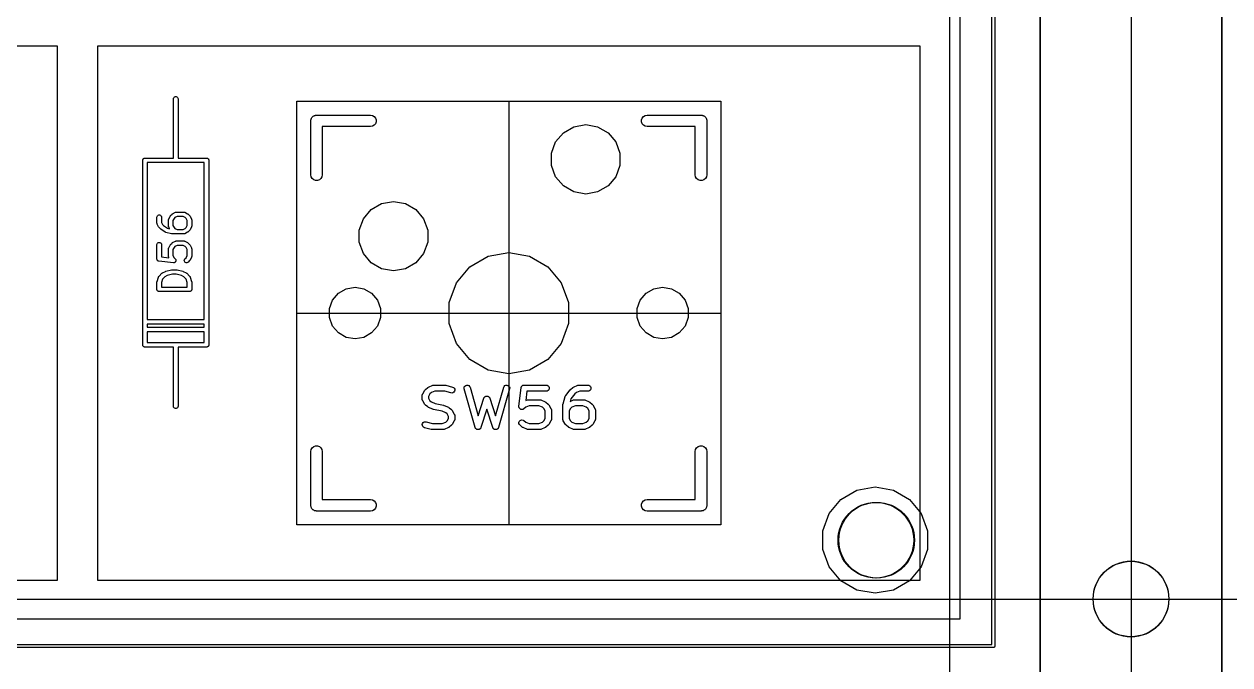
# Model space of a CAD drawing. Header units: millimetres. Extents: x 30 to 728, y -111 to 447.
# Drawn here: x 171.6 to 211.42, y 80.46 to 101.63 of the extents above; entities that cross this region are included whole.
import ezdxf

# ---------------------------------------------------------------- set-up
doc = ezdxf.new("R2010")
doc.units = ezdxf.units.MM
for name, color, linetype in [('BLACK', 7, 'Continuous'), ('プレート', 6, 'Continuous'), ('上壁', 4, 'Continuous'), ('下壁1', 150, 'Continuous'), ('下壁2', 2, 'Continuous'), ('化粧板', 1, 'Continuous'), ('参照PCB', 7, 'Continuous'), ('参照キーキャップ', 7, 'Continuous'), ('寸法', 21, 'Continuous'), ('裏面', 3, 'Continuous')]:
    doc.layers.add(name, color=color, linetype=linetype)
doc.layers.add('補助線', color=4, linetype='Continuous', transparency=0.8)

# ---------------------------------------------------------------- blocks, each defined once
blk = doc.blocks.new('hhskb-F.SilkS')
at = {"layer": 'BLACK'}
for p, q in [((142.925, -128.92), (142.93, -128.894)), ((142.925, -130.19), (142.925, -128.92)), ((142.93, -128.894), (142.943, -128.872)), ((142.943, -128.872), (142.963, -128.855)), ((142.963, -128.855), (142.987, -128.846)), ((142.987, -128.846), (143.013, -128.846)), ((143.013, -128.846), (143.037, -128.855)), ((143.037, -128.855), (143.057, -128.872)), ((143.057, -128.872), (143.07, -128.894)), ((143.07, -128.894), (143.075, -128.92)), ((143.075, -128.92), (143.075, -130.19)), ((147.459, -129.65), (147.462, -129.634)), ((147.459, -131.428), (147.459, -129.65)), ((147.462, -129.617), (147.468, -129.601)), ((147.462, -129.634), (147.462, -129.617)), ((147.468, -129.601), (147.471, -129.585)), ((147.471, -129.585), (147.479, -129.57)), ((147.479, -129.57), (147.485, -129.555)), ((147.485, -129.555), (147.496, -129.542)), ((147.496, -129.542), (147.504, -129.528)), ((147.504, -129.528), (147.517, -129.517)), ((147.517, -129.517), (147.528, -129.504)), ((147.528, -129.504), (147.542, -129.496)), ((147.542, -129.496), (147.555, -129.485)), ((147.555, -129.485), (147.57, -129.479)), ((147.57, -129.479), (147.585, -129.471)), ((147.585, -129.471), (147.601, -129.468)), ((147.601, -129.468), (147.617, -129.462)), ((147.617, -129.462), (147.634, -129.462)), ((147.634, -129.462), (147.65, -129.459)), ((147.65, -129.459), (149.428, -129.459)), ((149.428, -129.459), (149.493, -129.471)), ((149.493, -129.829), (149.428, -129.84)), ((149.493, -129.471), (149.55, -129.504)), ((149.55, -129.796), (149.493, -129.829)), ((149.55, -129.504), (149.593, -129.555)), ((149.593, -129.745), (149.55, -129.796)), ((149.593, -129.555), (149.616, -129.617)), ((149.616, -129.683), (149.593, -129.745)), ((149.616, -129.617), (149.616, -129.683)), ((156.148, -129.842), (156.54, -129.773)), ((156.54, -129.773), (156.932, -129.842)), ((158.384, -129.617), (158.407, -129.555)), ((158.384, -129.683), (158.384, -129.617)), ((158.407, -129.745), (158.384, -129.683)), ((158.407, -129.555), (158.45, -129.504)), ((158.45, -129.796), (158.407, -129.745)), ((158.45, -129.504), (158.507, -129.471)), ((158.507, -129.829), (158.45, -129.796)), ((158.507, -129.471), (158.572, -129.459)), ((158.572, -129.84), (158.507, -129.829)), ((158.572, -129.459), (160.35, -129.459)), ((160.35, -129.459), (160.366, -129.462)), ((160.366, -129.462), (160.383, -129.462)), ((160.383, -129.462), (160.399, -129.468)), ((160.399, -129.468), (160.415, -129.471)), ((160.415, -129.471), (160.43, -129.479)), ((160.43, -129.479), (160.445, -129.485)), ((160.445, -129.485), (160.458, -129.496)), ((160.458, -129.496), (160.472, -129.504)), ((160.472, -129.504), (160.483, -129.517)), ((160.483, -129.517), (160.496, -129.528)), ((160.496, -129.528), (160.504, -129.542)), ((160.504, -129.542), (160.515, -129.555)), ((160.515, -129.555), (160.521, -129.57)), ((160.521, -129.57), (160.529, -129.585)), ((160.529, -129.585), (160.532, -129.601)), ((160.532, -129.601), (160.538, -129.617)), ((160.538, -129.617), (160.538, -129.634)), ((160.538, -129.634), (160.54, -129.65)), ((160.54, -129.65), (160.54, -131.428)), ((142.925, -130.877), (142.925, -130.19)), ((143.075, -130.19), (143.075, -130.877)), ((149.428, -129.84), (147.84, -129.84)), ((147.84, -129.84), (147.84, -131.428)), ((155.546, -130.346), (155.802, -130.041)), ((155.802, -130.041), (156.148, -129.842)), ((156.932, -129.842), (157.278, -130.041)), ((157.278, -130.041), (157.534, -130.346)), ((160.159, -129.84), (158.572, -129.84)), ((160.159, -131.428), (160.159, -129.84)), ((155.41, -130.721), (155.546, -130.346)), ((157.534, -130.346), (157.67, -130.721)), ((141.909, -130.952), (141.91, -130.946)), ((141.909, -137.048), (141.909, -130.952)), ((141.91, -130.939), (141.912, -130.933)), ((141.91, -130.946), (141.91, -130.939)), ((141.912, -130.933), (141.914, -130.926)), ((141.914, -130.926), (141.917, -130.921)), ((141.917, -130.921), (141.919, -130.915)), ((141.919, -130.915), (141.923, -130.909)), ((141.923, -130.909), (141.927, -130.904)), ((141.927, -130.904), (141.932, -130.9)), ((141.932, -130.9), (141.936, -130.895)), ((141.936, -130.895), (141.941, -130.891)), ((141.941, -130.891), (141.946, -130.887)), ((141.946, -130.887), (141.953, -130.885)), ((141.953, -130.885), (141.958, -130.882)), ((141.958, -130.882), (141.965, -130.88)), ((141.965, -130.88), (141.971, -130.878)), ((141.971, -130.878), (141.978, -130.878)), ((141.978, -130.878), (141.984, -130.877)), ((141.984, -130.877), (142.925, -130.877)), ((143.075, -130.877), (144.016, -130.877)), ((144.016, -130.877), (144.022, -130.878)), ((144.022, -130.878), (144.029, -130.878)), ((144.029, -130.878), (144.035, -130.88)), ((144.035, -130.88), (144.042, -130.882)), ((144.042, -130.882), (144.047, -130.885)), ((144.047, -130.885), (144.053, -130.887)), ((144.053, -130.887), (144.059, -130.891)), ((144.059, -130.891), (144.064, -130.895)), ((144.064, -130.895), (144.068, -130.9)), ((144.068, -130.9), (144.073, -130.904)), ((144.073, -130.904), (144.077, -130.909)), ((144.077, -130.909), (144.081, -130.915)), ((144.081, -130.915), (144.083, -130.921)), ((144.083, -130.921), (144.086, -130.926)), ((144.086, -130.926), (144.088, -130.933)), ((144.088, -130.933), (144.09, -130.939)), ((144.09, -130.939), (144.09, -130.946)), ((144.09, -130.946), (144.091, -130.952)), ((144.091, -130.952), (144.091, -137.048)), ((155.41, -131.119), (155.41, -130.721)), ((157.67, -130.721), (157.67, -131.119)), ((143, -131.027), (142.059, -131.027)), ((142.059, -131.027), (142.059, -136.211)), ((143.941, -131.027), (143, -131.027)), ((143.941, -136.211), (143.941, -131.027)), ((155.546, -131.494), (155.41, -131.119)), ((157.67, -131.119), (157.534, -131.494)), ((147.471, -131.493), (147.459, -131.428)), ((147.504, -131.55), (147.471, -131.493)), ((147.555, -131.593), (147.504, -131.55)), ((147.617, -131.616), (147.555, -131.593)), ((147.683, -131.616), (147.617, -131.616)), ((147.745, -131.593), (147.683, -131.616)), ((147.796, -131.55), (147.745, -131.593)), ((147.829, -131.493), (147.796, -131.55)), ((147.84, -131.428), (147.829, -131.493)), ((155.802, -131.799), (155.546, -131.494)), ((156.148, -131.998), (155.802, -131.799)), ((157.278, -131.799), (156.932, -131.998)), ((157.534, -131.494), (157.278, -131.799)), ((160.171, -131.493), (160.159, -131.428)), ((160.204, -131.55), (160.171, -131.493)), ((160.255, -131.593), (160.204, -131.55)), ((160.317, -131.616), (160.255, -131.593)), ((160.383, -131.616), (160.317, -131.616)), ((160.445, -131.593), (160.383, -131.616)), ((160.496, -131.55), (160.445, -131.593)), ((160.529, -131.493), (160.496, -131.55)), ((160.54, -131.428), (160.529, -131.493)), ((156.54, -132.067), (156.148, -131.998)), ((156.932, -131.998), (156.54, -132.067)), ((149.196, -132.886), (149.452, -132.581)), ((149.452, -132.581), (149.798, -132.382)), ((149.798, -132.382), (150.19, -132.313)), ((150.19, -132.313), (150.582, -132.382)), ((150.582, -132.382), (150.928, -132.581)), ((150.928, -132.581), (151.184, -132.886)), ((142.377, -132.833), (142.382, -132.808)), ((142.377, -133.024), (142.377, -132.833)), ((142.382, -132.808), (142.395, -132.785)), ((142.395, -132.785), (142.415, -132.768)), ((142.415, -132.768), (142.439, -132.759)), ((142.439, -132.759), (142.465, -132.759)), ((142.465, -132.759), (142.49, -132.768)), ((142.49, -132.768), (142.51, -132.785)), ((142.51, -132.785), (142.523, -132.808)), ((142.523, -132.808), (142.527, -132.833)), ((142.527, -132.833), (142.527, -133.006)), ((142.527, -133.006), (142.562, -133.075)), ((142.758, -132.929), (142.759, -132.924)), ((142.758, -133.119), (142.758, -132.929)), ((142.759, -132.92), (142.761, -132.912)), ((142.759, -132.924), (142.759, -132.92)), ((142.761, -132.912), (142.763, -132.903)), ((142.763, -132.903), (142.765, -132.899)), ((142.765, -132.899), (142.766, -132.895)), ((142.766, -132.895), (142.814, -132.8)), ((142.814, -132.8), (142.821, -132.79)), ((142.821, -132.79), (142.828, -132.78)), ((142.828, -132.78), (142.876, -132.733)), ((142.876, -132.733), (142.885, -132.726)), ((142.885, -132.726), (142.895, -132.719)), ((142.895, -132.719), (142.99, -132.671)), ((142.943, -132.878), (142.908, -132.946)), ((142.908, -132.946), (142.908, -133.101)), ((142.973, -132.847), (142.943, -132.878)), ((143.042, -132.813), (142.973, -132.847)), ((142.99, -132.671), (142.994, -132.67)), ((142.994, -132.67), (142.998, -132.668)), ((142.998, -132.668), (143.007, -132.666)), ((143.007, -132.666), (143.015, -132.664)), ((143.015, -132.664), (143.02, -132.664)), ((143.02, -132.664), (143.024, -132.663)), ((143.024, -132.663), (143.262, -132.663)), ((143.244, -132.813), (143.042, -132.813)), ((143.313, -132.847), (143.244, -132.813)), ((143.262, -132.663), (143.266, -132.664)), ((143.266, -132.664), (143.27, -132.664)), ((143.27, -132.664), (143.279, -132.666)), ((143.279, -132.666), (143.288, -132.668)), ((143.288, -132.668), (143.291, -132.67)), ((143.291, -132.67), (143.295, -132.671)), ((143.295, -132.671), (143.391, -132.719)), ((143.343, -132.878), (143.313, -132.847)), ((143.377, -132.946), (143.343, -132.878)), ((143.377, -133.101), (143.377, -132.946)), ((143.391, -132.719), (143.4, -132.726)), ((143.4, -132.726), (143.41, -132.733)), ((143.41, -132.733), (143.458, -132.78)), ((143.458, -132.78), (143.465, -132.79)), ((143.465, -132.79), (143.472, -132.8)), ((143.472, -132.8), (143.519, -132.895)), ((143.519, -132.895), (143.521, -132.899)), ((143.521, -132.899), (143.523, -132.903)), ((143.523, -132.903), (143.524, -132.912)), ((143.524, -132.912), (143.527, -132.92)), ((143.527, -132.92), (143.527, -132.924)), ((143.527, -132.924), (143.527, -132.929)), ((143.527, -132.929), (143.527, -133.119)), ((149.06, -133.261), (149.196, -132.886)), ((151.184, -132.886), (151.32, -133.261)), ((142.378, -133.028), (142.377, -133.024)), ((142.378, -133.032), (142.378, -133.028)), ((142.38, -133.041), (142.378, -133.032)), ((142.382, -133.049), (142.38, -133.041)), ((142.384, -133.053), (142.382, -133.049)), ((142.385, -133.057), (142.384, -133.053)), ((142.433, -133.153), (142.385, -133.057)), ((142.44, -133.162), (142.433, -133.153)), ((142.447, -133.172), (142.44, -133.162)), ((142.495, -133.22), (142.447, -133.172)), ((142.501, -133.224), (142.495, -133.22)), ((142.506, -133.229), (142.501, -133.224)), ((142.649, -133.324), (142.506, -133.229)), ((142.562, -133.075), (142.595, -133.108)), ((142.595, -133.108), (142.721, -133.192)), ((142.661, -133.329), (142.649, -133.324)), ((142.672, -133.335), (142.661, -133.329)), ((142.863, -133.382), (142.672, -133.335)), ((142.721, -133.192), (142.795, -133.211)), ((142.759, -133.123), (142.758, -133.119)), ((142.759, -133.128), (142.759, -133.123)), ((142.761, -133.136), (142.759, -133.128)), ((142.763, -133.145), (142.761, -133.136)), ((142.765, -133.148), (142.763, -133.145)), ((142.766, -133.153), (142.765, -133.148)), ((142.795, -133.211), (142.766, -133.153)), ((142.872, -133.383), (142.863, -133.382)), ((142.881, -133.385), (142.872, -133.383)), ((143.262, -133.385), (142.881, -133.385)), ((142.908, -133.101), (142.943, -133.17)), ((142.943, -133.17), (142.973, -133.2)), ((142.973, -133.2), (143.042, -133.235)), ((143.042, -133.235), (143.244, -133.235)), ((143.244, -133.235), (143.313, -133.2)), ((143.266, -133.384), (143.262, -133.385)), ((143.27, -133.384), (143.266, -133.384)), ((143.279, -133.382), (143.27, -133.384)), ((143.288, -133.38), (143.279, -133.382)), ((143.291, -133.378), (143.288, -133.38)), ((143.295, -133.377), (143.291, -133.378)), ((143.391, -133.329), (143.295, -133.377)), ((143.313, -133.2), (143.343, -133.17)), ((143.343, -133.17), (143.377, -133.101)), ((143.4, -133.322), (143.391, -133.329)), ((143.41, -133.315), (143.4, -133.322)), ((143.458, -133.267), (143.41, -133.315)), ((143.465, -133.257), (143.458, -133.267)), ((143.472, -133.248), (143.465, -133.257)), ((143.519, -133.153), (143.472, -133.248)), ((143.521, -133.148), (143.519, -133.153)), ((143.523, -133.145), (143.521, -133.148)), ((143.524, -133.136), (143.523, -133.145)), ((143.527, -133.128), (143.524, -133.136)), ((143.527, -133.119), (143.527, -133.123)), ((143.527, -133.123), (143.527, -133.128)), ((149.06, -133.659), (149.06, -133.261)), ((151.32, -133.261), (151.32, -133.659)), ((142.377, -133.738), (142.382, -133.712)), ((142.377, -134.214), (142.377, -133.738)), ((142.382, -133.712), (142.395, -133.69)), ((142.395, -133.69), (142.415, -133.673)), ((142.415, -133.673), (142.439, -133.664)), ((142.439, -133.664), (142.465, -133.664)), ((142.465, -133.664), (142.49, -133.673)), ((142.49, -133.673), (142.51, -133.69)), ((142.51, -133.69), (142.523, -133.712)), ((142.523, -133.712), (142.527, -133.738)), ((142.527, -133.738), (142.527, -134.146)), ((142.766, -133.847), (142.814, -133.752)), ((142.814, -133.752), (142.821, -133.743)), ((142.821, -133.743), (142.828, -133.733)), ((142.828, -133.733), (142.876, -133.685)), ((142.876, -133.685), (142.885, -133.678)), ((142.885, -133.678), (142.895, -133.671)), ((142.895, -133.671), (142.99, -133.623)), ((142.973, -133.8), (142.943, -133.83)), ((143.042, -133.765), (142.973, -133.8)), ((142.99, -133.623), (142.994, -133.622)), ((142.994, -133.622), (142.998, -133.62)), ((142.998, -133.62), (143.007, -133.618)), ((143.007, -133.618), (143.015, -133.616)), ((143.015, -133.616), (143.02, -133.616)), ((143.02, -133.616), (143.024, -133.615)), ((143.024, -133.615), (143.262, -133.615)), ((143.244, -133.765), (143.042, -133.765)), ((143.313, -133.8), (143.244, -133.765)), ((143.262, -133.615), (143.266, -133.616)), ((143.266, -133.616), (143.27, -133.616)), ((143.27, -133.616), (143.279, -133.618)), ((143.279, -133.618), (143.288, -133.62)), ((143.288, -133.62), (143.291, -133.622)), ((143.291, -133.622), (143.295, -133.623)), ((143.295, -133.623), (143.391, -133.671)), ((143.343, -133.83), (143.313, -133.8)), ((143.391, -133.671), (143.4, -133.678)), ((143.4, -133.678), (143.41, -133.685)), ((143.41, -133.685), (143.458, -133.733)), ((143.458, -133.733), (143.465, -133.743)), ((143.465, -133.743), (143.472, -133.752)), ((143.472, -133.752), (143.519, -133.847)), ((149.196, -134.034), (149.06, -133.659)), ((151.32, -133.659), (151.184, -134.034)), ((142.527, -134.146), (142.776, -134.171)), ((142.758, -133.881), (142.759, -133.877)), ((142.758, -134.119), (142.758, -133.881)), ((142.759, -134.123), (142.758, -134.119)), ((142.759, -133.872), (142.761, -133.864)), ((142.759, -133.877), (142.759, -133.872)), ((142.759, -134.128), (142.759, -134.123)), ((142.761, -134.136), (142.759, -134.128)), ((142.761, -133.864), (142.763, -133.855)), ((142.763, -134.145), (142.761, -134.136)), ((142.763, -133.855), (142.765, -133.852)), ((142.765, -134.148), (142.763, -134.145)), ((142.765, -133.852), (142.766, -133.847)), ((142.766, -134.153), (142.765, -134.148)), ((142.776, -134.171), (142.766, -134.153)), ((142.943, -133.83), (142.908, -133.899)), ((142.908, -133.899), (142.908, -134.101)), ((142.908, -134.101), (142.943, -134.17)), ((142.943, -134.17), (142.982, -134.209)), ((142.982, -134.209), (142.982, -134.209)), ((142.982, -134.209), (142.982, -134.21)), ((142.982, -134.21), (142.989, -134.22)), ((143.289, -134.23), (143.304, -134.209)), ((143.304, -134.209), (143.343, -134.17)), ((143.377, -133.899), (143.343, -133.83)), ((143.343, -134.17), (143.377, -134.101)), ((143.377, -134.101), (143.377, -133.899)), ((143.519, -134.153), (143.472, -134.248)), ((143.519, -133.847), (143.521, -133.852)), ((143.521, -134.148), (143.519, -134.153)), ((143.521, -133.852), (143.523, -133.855)), ((143.523, -134.145), (143.521, -134.148)), ((143.523, -133.855), (143.524, -133.864)), ((143.524, -134.136), (143.523, -134.145)), ((143.524, -133.864), (143.527, -133.872)), ((143.527, -134.128), (143.524, -134.136)), ((143.527, -133.872), (143.527, -133.877)), ((143.527, -133.877), (143.527, -133.881)), ((143.527, -133.881), (143.527, -134.119)), ((143.527, -134.119), (143.527, -134.123)), ((143.527, -134.123), (143.527, -134.128)), ((149.452, -134.339), (149.196, -134.034)), ((151.184, -134.034), (150.928, -134.339)), ((152.713, -134.467), (153.315, -134.119)), ((153.315, -134.119), (154, -133.998)), ((154, -133.998), (154.685, -134.119)), ((154.685, -134.119), (155.287, -134.467)), ((142.378, -134.217), (142.377, -134.214)), ((142.378, -134.22), (142.378, -134.217)), ((142.38, -134.23), (142.378, -134.22)), ((142.382, -134.24), (142.38, -134.23)), ((142.383, -134.242), (142.382, -134.24)), ((142.384, -134.245), (142.383, -134.242)), ((142.39, -134.254), (142.384, -134.245)), ((142.395, -134.262), (142.39, -134.254)), ((142.397, -134.264), (142.395, -134.262)), ((142.399, -134.267), (142.397, -134.264)), ((142.407, -134.273), (142.399, -134.267)), ((142.415, -134.279), (142.407, -134.273)), ((142.418, -134.28), (142.415, -134.279)), ((142.42, -134.282), (142.418, -134.28)), ((142.43, -134.285), (142.42, -134.282)), ((142.439, -134.288), (142.43, -134.285)), ((142.442, -134.288), (142.439, -134.288)), ((142.445, -134.289), (142.442, -134.288)), ((142.921, -134.337), (142.445, -134.289)), ((142.672, -134.618), (142.863, -134.57)), ((142.863, -134.57), (142.872, -134.569)), ((142.872, -134.569), (142.881, -134.568)), ((142.881, -134.568), (143.024, -134.568)), ((142.922, -134.336), (142.921, -134.337)), ((142.934, -134.336), (142.922, -134.337)), ((142.922, -134.337), (142.922, -134.336)), ((142.947, -134.335), (142.934, -134.336)), ((142.948, -134.334), (142.947, -134.335)), ((142.959, -134.329), (142.948, -134.334)), ((142.948, -134.334), (142.948, -134.334)), ((142.971, -134.324), (142.959, -134.329)), ((142.972, -134.323), (142.971, -134.324)), ((142.971, -134.324), (142.971, -134.324)), ((142.98, -134.314), (142.972, -134.323)), ((142.989, -134.306), (142.98, -134.314)), ((142.989, -134.22), (142.997, -134.23)), ((142.99, -134.305), (142.989, -134.306)), ((142.995, -134.294), (142.99, -134.305)), ((142.99, -134.305), (142.99, -134.305)), ((143.001, -134.282), (142.995, -134.294)), ((142.997, -134.23), (142.997, -134.231)), ((142.997, -134.231), (142.997, -134.231)), ((142.997, -134.231), (143, -134.243)), ((143, -134.243), (143.003, -134.255)), ((143.002, -134.269), (143.001, -134.281)), ((143.001, -134.281), (143.001, -134.282)), ((143.001, -134.282), (143.001, -134.282)), ((143.003, -134.256), (143.002, -134.269)), ((143.003, -134.255), (143.003, -134.256)), ((143.003, -134.256), (143.003, -134.256)), ((143.024, -134.568), (143.033, -134.569)), ((143.033, -134.569), (143.042, -134.57)), ((143.042, -134.57), (143.232, -134.618)), ((143.282, -134.255), (143.289, -134.23)), ((143.285, -134.281), (143.282, -134.255)), ((143.296, -134.305), (143.285, -134.281)), ((143.314, -134.323), (143.296, -134.305)), ((143.338, -134.334), (143.314, -134.323)), ((143.364, -134.337), (143.338, -134.334)), ((143.389, -134.33), (143.364, -134.337)), ((143.41, -134.315), (143.389, -134.33)), ((143.458, -134.267), (143.41, -134.315)), ((143.465, -134.257), (143.458, -134.267)), ((143.472, -134.248), (143.465, -134.257)), ((149.798, -134.538), (149.452, -134.339)), ((150.19, -134.607), (149.798, -134.538)), ((150.582, -134.538), (150.19, -134.607)), ((150.928, -134.339), (150.582, -134.538)), ((152.267, -134.999), (152.713, -134.467)), ((155.287, -134.467), (155.733, -134.999)), ((142.377, -134.976), (142.379, -134.964)), ((142.377, -135.214), (142.377, -134.976)), ((142.379, -134.964), (142.381, -134.952)), ((142.381, -134.952), (142.429, -134.81)), ((142.429, -134.81), (142.431, -134.806)), ((142.431, -134.806), (142.432, -134.802)), ((142.432, -134.802), (142.437, -134.794)), ((142.437, -134.794), (142.441, -134.787)), ((142.441, -134.787), (142.444, -134.784)), ((142.444, -134.784), (142.447, -134.78)), ((142.447, -134.78), (142.542, -134.685)), ((142.566, -134.874), (142.527, -134.988)), ((142.527, -134.988), (142.527, -135.139)), ((142.542, -134.685), (142.552, -134.678)), ((142.552, -134.678), (142.562, -134.671)), ((142.562, -134.671), (142.657, -134.623)), ((142.64, -134.8), (142.566, -134.874)), ((142.717, -134.761), (142.64, -134.8)), ((142.657, -134.623), (142.665, -134.621)), ((142.665, -134.621), (142.672, -134.618)), ((142.89, -134.718), (142.717, -134.761)), ((143.015, -134.718), (142.89, -134.718)), ((143.188, -134.761), (143.015, -134.718)), ((143.265, -134.8), (143.188, -134.761)), ((143.232, -134.618), (143.24, -134.621)), ((143.24, -134.621), (143.248, -134.623)), ((143.248, -134.623), (143.343, -134.671)), ((143.339, -134.874), (143.265, -134.8)), ((143.377, -134.988), (143.339, -134.874)), ((143.343, -134.671), (143.353, -134.678)), ((143.353, -134.678), (143.363, -134.685)), ((143.363, -134.685), (143.458, -134.78)), ((143.377, -135.139), (143.377, -134.988)), ((143.458, -134.78), (143.46, -134.784)), ((143.46, -134.784), (143.464, -134.787)), ((143.464, -134.787), (143.468, -134.794)), ((143.468, -134.794), (143.473, -134.802)), ((143.473, -134.802), (143.474, -134.806)), ((143.474, -134.806), (143.476, -134.81)), ((143.476, -134.81), (143.524, -134.952)), ((143.524, -134.952), (143.525, -134.964)), ((143.525, -134.964), (143.527, -134.976)), ((143.527, -134.976), (143.527, -135.214)), ((152.029, -135.652), (152.267, -134.999)), ((155.733, -134.999), (155.971, -135.652)), ((142.379, -135.221), (142.377, -135.214)), ((142.379, -135.227), (142.379, -135.221)), ((142.381, -135.233), (142.379, -135.227)), ((142.382, -135.24), (142.381, -135.233)), ((142.385, -135.246), (142.382, -135.24)), ((142.387, -135.252), (142.385, -135.246)), ((142.392, -135.257), (142.387, -135.252)), ((142.395, -135.262), (142.392, -135.257)), ((142.4, -135.267), (142.395, -135.262)), ((142.404, -135.272), (142.4, -135.267)), ((142.41, -135.275), (142.404, -135.272)), ((142.415, -135.279), (142.41, -135.275)), ((142.421, -135.281), (142.415, -135.279)), ((142.427, -135.285), (142.421, -135.281)), ((142.433, -135.286), (142.427, -135.285)), ((142.439, -135.288), (142.433, -135.286)), ((142.446, -135.288), (142.439, -135.288)), ((142.452, -135.289), (142.446, -135.288)), ((143.452, -135.289), (142.452, -135.289)), ((142.527, -135.139), (143.377, -135.139)), ((143.459, -135.288), (143.452, -135.289)), ((143.465, -135.288), (143.459, -135.288)), ((143.472, -135.286), (143.465, -135.288)), ((143.478, -135.285), (143.472, -135.286)), ((143.484, -135.281), (143.478, -135.285)), ((143.49, -135.279), (143.484, -135.281)), ((143.495, -135.275), (143.49, -135.279)), ((143.501, -135.272), (143.495, -135.275)), ((143.505, -135.267), (143.501, -135.272)), ((143.51, -135.262), (143.505, -135.267)), ((143.513, -135.257), (143.51, -135.262)), ((143.517, -135.252), (143.513, -135.257)), ((143.52, -135.246), (143.517, -135.252)), ((143.523, -135.24), (143.52, -135.246)), ((143.524, -135.233), (143.523, -135.24)), ((143.526, -135.227), (143.524, -135.233)), ((143.527, -135.214), (143.526, -135.221)), ((143.526, -135.221), (143.526, -135.227)), ((148.18, -135.573), (148.371, -135.346)), ((148.371, -135.346), (148.628, -135.197)), ((148.628, -135.197), (148.92, -135.146)), ((148.92, -135.146), (149.212, -135.197)), ((149.212, -135.197), (149.469, -135.346)), ((149.469, -135.346), (149.66, -135.573)), ((158.34, -135.573), (158.531, -135.346)), ((158.531, -135.346), (158.788, -135.197)), ((158.788, -135.197), (159.08, -135.146)), ((159.08, -135.146), (159.372, -135.197)), ((159.372, -135.197), (159.629, -135.346)), ((159.629, -135.346), (159.82, -135.573)), ((148.079, -135.852), (148.18, -135.573)), ((149.66, -135.573), (149.761, -135.852)), ((152.029, -136.348), (152.029, -135.652)), ((155.971, -135.652), (155.971, -136.348)), ((158.239, -135.852), (158.34, -135.573)), ((159.82, -135.573), (159.921, -135.852)), ((148.079, -136.148), (148.079, -135.852)), ((148.18, -136.427), (148.079, -136.148)), ((149.761, -136.148), (149.66, -136.427)), ((149.761, -135.852), (149.761, -136.148)), ((158.239, -136.148), (158.239, -135.852)), ((158.34, -136.427), (158.239, -136.148)), ((159.921, -136.148), (159.82, -136.427)), ((159.921, -135.852), (159.921, -136.148)), ((142.059, -136.211), (143.941, -136.211)), ((142.059, -136.361), (142.059, -136.465)), ((143.941, -136.361), (142.059, -136.361)), ((142.059, -136.465), (143.941, -136.465)), ((143.941, -136.465), (143.941, -136.361)), ((148.371, -136.654), (148.18, -136.427)), ((149.66, -136.427), (149.469, -136.654)), ((152.267, -137.001), (152.029, -136.348)), ((155.971, -136.348), (155.733, -137.001)), ((158.531, -136.654), (158.34, -136.427)), ((159.82, -136.427), (159.629, -136.654)), ((143.941, -136.615), (142.059, -136.615)), ((142.059, -136.615), (142.059, -136.973)), ((142.059, -136.973), (143, -136.973)), ((143, -136.973), (143.941, -136.973)), ((143.941, -136.973), (143.941, -136.615)), ((148.628, -136.803), (148.371, -136.654)), ((148.92, -136.854), (148.628, -136.803)), ((149.212, -136.803), (148.92, -136.854)), ((149.469, -136.654), (149.212, -136.803)), ((158.788, -136.803), (158.531, -136.654)), ((159.08, -136.854), (158.788, -136.803)), ((159.372, -136.803), (159.08, -136.854)), ((159.629, -136.654), (159.372, -136.803)), ((141.91, -137.054), (141.909, -137.048)), ((141.91, -137.061), (141.91, -137.054)), ((141.912, -137.067), (141.91, -137.061)), ((141.914, -137.074), (141.912, -137.067)), ((141.917, -137.079), (141.914, -137.074)), ((141.919, -137.085), (141.917, -137.079)), ((141.923, -137.091), (141.919, -137.085)), ((141.927, -137.096), (141.923, -137.091)), ((141.932, -137.1), (141.927, -137.096)), ((141.936, -137.105), (141.932, -137.1)), ((141.941, -137.109), (141.936, -137.105)), ((141.946, -137.113), (141.941, -137.109)), ((141.953, -137.115), (141.946, -137.113)), ((141.958, -137.118), (141.953, -137.115)), ((141.965, -137.12), (141.958, -137.118)), ((141.971, -137.122), (141.965, -137.12)), ((141.978, -137.122), (141.971, -137.122)), ((141.984, -137.123), (141.978, -137.122)), ((142.925, -137.123), (141.984, -137.123)), ((142.925, -137.81), (142.925, -137.123)), ((144.016, -137.123), (143.075, -137.123)), ((143.075, -137.123), (143.075, -137.81)), ((144.022, -137.122), (144.016, -137.123)), ((144.029, -137.122), (144.022, -137.122)), ((144.035, -137.12), (144.029, -137.122)), ((144.042, -137.118), (144.035, -137.12)), ((144.047, -137.115), (144.042, -137.118)), ((144.053, -137.113), (144.047, -137.115)), ((144.059, -137.109), (144.053, -137.113)), ((144.064, -137.105), (144.059, -137.109)), ((144.068, -137.1), (144.064, -137.105)), ((144.073, -137.096), (144.068, -137.1)), ((144.077, -137.091), (144.073, -137.096)), ((144.081, -137.085), (144.077, -137.091)), ((144.083, -137.079), (144.081, -137.085)), ((144.086, -137.074), (144.083, -137.079)), ((144.088, -137.067), (144.086, -137.074)), ((144.09, -137.061), (144.088, -137.067)), ((144.091, -137.048), (144.09, -137.054)), ((144.09, -137.054), (144.09, -137.061)), ((152.713, -137.533), (152.267, -137.001)), ((155.733, -137.001), (155.287, -137.533)), ((153.315, -137.881), (152.713, -137.533)), ((155.287, -137.533), (154.685, -137.881)), ((142.925, -139.08), (142.925, -137.81)), ((143.075, -137.81), (143.075, -139.08)), ((154, -138.002), (153.315, -137.881)), ((154.685, -137.881), (154, -138.002)), ((151.155, -138.669), (151.228, -138.548)), ((151.228, -138.548), (151.239, -138.535)), ((151.239, -138.535), (151.25, -138.522)), ((151.25, -138.522), (151.322, -138.462)), ((151.322, -138.462), (151.336, -138.454)), ((151.336, -138.454), (151.348, -138.446)), ((151.348, -138.446), (151.493, -138.386)), ((151.553, -138.581), (151.441, -138.628)), ((151.493, -138.386), (151.496, -138.385)), ((151.496, -138.385), (151.498, -138.384)), ((151.498, -138.384), (151.513, -138.381)), ((151.513, -138.381), (151.528, -138.378)), ((151.528, -138.378), (151.53, -138.378)), ((151.53, -138.378), (151.533, -138.378)), ((151.533, -138.378), (151.895, -138.378)), ((151.882, -138.581), (151.553, -138.581)), ((152.086, -138.638), (151.882, -138.581)), ((151.895, -138.378), (151.909, -138.38)), ((151.909, -138.38), (151.923, -138.382)), ((151.923, -138.382), (152.14, -138.442)), ((152.14, -138.442), (152.172, -138.457)), ((152.172, -138.457), (152.197, -138.482)), ((152.205, -138.584), (152.184, -138.612)), ((152.197, -138.482), (152.212, -138.515)), ((152.214, -138.55), (152.205, -138.584)), ((152.212, -138.515), (152.214, -138.55)), ((152.52, -138.472), (152.528, -138.438)), ((152.523, -138.507), (152.52, -138.472)), ((152.886, -139.777), (152.523, -138.507)), ((152.528, -138.438), (152.548, -138.409)), ((152.548, -138.409), (152.577, -138.388)), ((152.577, -138.388), (152.611, -138.378)), ((152.611, -138.378), (152.646, -138.381)), ((152.646, -138.381), (152.678, -138.395)), ((152.678, -138.395), (152.703, -138.42)), ((152.703, -138.42), (152.719, -138.452)), ((152.719, -138.452), (152.99, -139.399)), ((153.559, -139.399), (153.83, -138.452)), ((154.025, -138.507), (153.662, -139.777)), ((153.83, -138.452), (153.845, -138.42)), ((153.845, -138.42), (153.871, -138.395)), ((153.871, -138.395), (153.903, -138.381)), ((153.903, -138.381), (153.938, -138.378)), ((153.938, -138.378), (153.972, -138.388)), ((153.972, -138.388), (154, -138.409)), ((154, -138.409), (154.02, -138.438)), ((154.02, -138.438), (154.029, -138.472)), ((154.029, -138.472), (154.025, -138.507)), ((154.335, -139.072), (154.407, -138.467)), ((154.407, -138.467), (154.408, -138.465)), ((154.408, -138.462), (154.413, -138.448)), ((154.408, -138.465), (154.408, -138.462)), ((154.413, -138.448), (154.417, -138.434)), ((154.417, -138.434), (154.419, -138.431)), ((154.419, -138.431), (154.42, -138.429)), ((154.42, -138.429), (154.43, -138.417)), ((154.43, -138.417), (154.439, -138.405)), ((154.439, -138.405), (154.441, -138.404)), ((154.441, -138.404), (154.443, -138.402)), ((154.443, -138.402), (154.456, -138.394)), ((154.456, -138.394), (154.468, -138.386)), ((154.468, -138.386), (154.471, -138.385)), ((154.471, -138.385), (154.473, -138.384)), ((154.473, -138.384), (154.488, -138.381)), ((154.488, -138.381), (154.502, -138.378)), ((154.502, -138.378), (154.505, -138.378)), ((154.505, -138.378), (154.508, -138.378)), ((154.508, -138.378), (155.234, -138.378)), ((154.598, -138.581), (154.561, -138.892)), ((155.234, -138.581), (154.598, -138.581)), ((155.234, -138.378), (155.268, -138.384)), ((155.268, -138.575), (155.234, -138.581)), ((155.268, -138.384), (155.299, -138.402)), ((155.299, -138.557), (155.268, -138.575)), ((155.299, -138.402), (155.322, -138.429)), ((155.322, -138.53), (155.299, -138.557)), ((155.322, -138.429), (155.334, -138.462)), ((155.334, -138.497), (155.322, -138.53)), ((155.334, -138.462), (155.334, -138.497)), ((155.88, -138.718), (156.025, -138.537)), ((156.025, -138.537), (156.033, -138.53)), ((156.033, -138.53), (156.04, -138.522)), ((156.04, -138.522), (156.112, -138.462)), ((156.112, -138.462), (156.125, -138.454)), ((156.125, -138.454), (156.138, -138.446)), ((156.138, -138.446), (156.283, -138.386)), ((156.343, -138.581), (156.23, -138.628)), ((156.283, -138.386), (156.286, -138.385)), ((156.286, -138.385), (156.288, -138.384)), ((156.288, -138.384), (156.303, -138.381)), ((156.303, -138.381), (156.318, -138.378)), ((156.318, -138.378), (156.32, -138.378)), ((156.32, -138.378), (156.322, -138.378)), ((156.322, -138.378), (156.613, -138.378)), ((156.613, -138.581), (156.343, -138.581)), ((156.613, -138.378), (156.647, -138.384)), ((156.647, -138.575), (156.613, -138.581)), ((156.647, -138.384), (156.678, -138.402)), ((156.678, -138.557), (156.647, -138.575)), ((156.678, -138.402), (156.701, -138.429)), ((156.701, -138.53), (156.678, -138.557)), ((156.701, -138.429), (156.713, -138.462)), ((156.713, -138.497), (156.701, -138.53)), ((156.713, -138.462), (156.713, -138.497)), ((151.141, -138.721), (151.142, -138.712)), ((151.141, -138.842), (151.141, -138.721)), ((151.142, -138.852), (151.141, -138.842)), ((151.142, -138.712), (151.143, -138.702)), ((151.143, -138.862), (151.142, -138.852)), ((151.143, -138.702), (151.145, -138.695)), ((151.145, -138.869), (151.143, -138.862)), ((151.145, -138.695), (151.147, -138.687)), ((151.147, -138.877), (151.145, -138.869)), ((151.147, -138.687), (151.152, -138.678)), ((151.152, -138.886), (151.147, -138.877)), ((151.152, -138.678), (151.155, -138.669)), ((151.155, -138.895), (151.152, -138.886)), ((151.228, -139.016), (151.155, -138.895)), ((151.393, -138.668), (151.344, -138.75)), ((151.344, -138.75), (151.344, -138.814)), ((151.344, -138.814), (151.393, -138.896)), ((151.441, -138.628), (151.393, -138.668)), ((151.393, -138.896), (151.441, -138.936)), ((151.441, -138.936), (151.563, -138.987)), ((151.563, -138.987), (151.844, -139.045)), ((152.121, -138.641), (152.086, -138.638)), ((152.155, -138.632), (152.121, -138.641)), ((152.184, -138.612), (152.155, -138.632)), ((152.99, -139.399), (153.178, -138.811)), ((153.178, -138.811), (153.179, -138.808)), ((153.179, -138.808), (153.18, -138.804)), ((153.18, -138.804), (153.188, -138.792)), ((153.188, -138.792), (153.194, -138.78)), ((153.194, -138.78), (153.197, -138.777)), ((153.197, -138.777), (153.199, -138.774)), ((153.199, -138.774), (153.21, -138.766)), ((153.21, -138.766), (153.22, -138.756)), ((153.22, -138.756), (153.224, -138.755)), ((153.224, -138.755), (153.227, -138.752)), ((153.227, -138.752), (153.24, -138.748)), ((153.24, -138.748), (153.253, -138.743)), ((153.253, -138.743), (153.257, -138.743)), ((153.257, -138.743), (153.261, -138.742)), ((153.261, -138.742), (153.274, -138.742)), ((153.274, -138.742), (153.288, -138.742)), ((153.288, -138.742), (153.292, -138.743)), ((153.292, -138.743), (153.296, -138.743)), ((153.296, -138.743), (153.309, -138.748)), ((153.309, -138.748), (153.322, -138.752)), ((153.322, -138.752), (153.325, -138.755)), ((153.325, -138.755), (153.329, -138.756)), ((153.329, -138.756), (153.339, -138.766)), ((153.339, -138.766), (153.349, -138.774)), ((153.349, -138.774), (153.352, -138.777)), ((153.352, -138.777), (153.355, -138.78)), ((153.355, -138.78), (153.361, -138.792)), ((153.361, -138.792), (153.368, -138.804)), ((153.368, -138.804), (153.369, -138.808)), ((153.369, -138.808), (153.371, -138.811)), ((153.371, -138.811), (153.559, -139.399)), ((154.561, -138.892), (154.614, -138.87)), ((154.614, -138.87), (154.616, -138.869)), ((154.616, -138.869), (154.618, -138.868)), ((154.618, -138.868), (154.634, -138.865)), ((154.634, -138.865), (154.648, -138.862)), ((154.648, -138.862), (154.651, -138.862)), ((154.651, -138.862), (154.653, -138.862)), ((154.653, -138.862), (155.016, -138.862)), ((155.016, -138.862), (155.018, -138.862)), ((155.018, -138.862), (155.021, -138.862)), ((155.021, -138.862), (155.036, -138.865)), ((155.036, -138.865), (155.051, -138.868)), ((155.051, -138.868), (155.053, -138.869)), ((155.053, -138.869), (155.055, -138.87)), ((155.055, -138.87), (155.2, -138.93)), ((155.2, -138.93), (155.213, -138.938)), ((155.213, -138.938), (155.226, -138.946)), ((155.226, -138.946), (155.299, -139.006)), ((155.79, -138.995), (155.862, -138.753)), ((155.862, -138.753), (155.863, -138.751)), ((155.863, -138.749), (155.871, -138.735)), ((155.863, -138.751), (155.863, -138.749)), ((155.871, -138.735), (155.878, -138.721)), ((155.878, -138.721), (155.879, -138.72)), ((155.879, -138.72), (155.88, -138.718)), ((156.051, -138.83), (156.025, -138.917)), ((156.025, -138.917), (156.138, -138.87)), ((156.177, -138.672), (156.051, -138.83)), ((156.138, -138.87), (156.14, -138.869)), ((156.14, -138.869), (156.142, -138.868)), ((156.142, -138.868), (156.158, -138.865)), ((156.158, -138.865), (156.172, -138.862)), ((156.172, -138.862), (156.175, -138.862)), ((156.175, -138.862), (156.177, -138.862)), ((156.23, -138.628), (156.177, -138.672)), ((156.177, -138.862), (156.467, -138.862)), ((156.467, -138.862), (156.47, -138.862)), ((156.47, -138.862), (156.472, -138.862)), ((156.472, -138.862), (156.487, -138.865)), ((156.487, -138.865), (156.502, -138.868)), ((156.502, -138.868), (156.504, -138.869)), ((156.504, -138.869), (156.507, -138.87)), ((156.507, -138.87), (156.652, -138.93)), ((156.652, -138.93), (156.664, -138.938)), ((156.664, -138.938), (156.678, -138.946)), ((156.678, -138.946), (156.75, -139.006)), ((142.93, -139.106), (142.925, -139.08)), ((142.943, -139.128), (142.93, -139.106)), ((142.963, -139.145), (142.943, -139.128)), ((142.987, -139.154), (142.963, -139.145)), ((143.013, -139.154), (142.987, -139.154)), ((143.037, -139.145), (143.013, -139.154)), ((143.057, -139.128), (143.037, -139.145)), ((143.07, -139.106), (143.057, -139.128)), ((143.075, -139.08), (143.07, -139.106)), ((151.239, -139.028), (151.228, -139.016)), ((151.25, -139.041), (151.239, -139.028)), ((151.322, -139.102), (151.25, -139.041)), ((151.336, -139.109), (151.322, -139.102)), ((151.348, -139.118), (151.336, -139.109)), ((151.493, -139.178), (151.348, -139.118)), ((151.503, -139.18), (151.493, -139.178)), ((151.512, -139.184), (151.503, -139.18)), ((151.793, -139.242), (151.512, -139.184)), ((151.915, -139.293), (151.793, -139.242)), ((151.844, -139.045), (151.853, -139.049)), ((151.853, -139.049), (151.862, -139.051)), ((151.862, -139.051), (152.007, -139.111)), ((151.962, -139.333), (151.915, -139.293)), ((152.012, -139.415), (151.962, -139.333)), ((152.007, -139.111), (152.02, -139.12)), ((152.02, -139.12), (152.033, -139.127)), ((152.033, -139.127), (152.106, -139.188)), ((152.106, -139.188), (152.117, -139.201)), ((152.117, -139.201), (152.128, -139.213)), ((152.128, -139.213), (152.2, -139.334)), ((152.2, -139.334), (152.204, -139.343)), ((152.204, -139.343), (152.209, -139.352)), ((152.209, -139.352), (152.21, -139.36)), ((152.21, -139.36), (152.213, -139.367)), ((152.213, -139.367), (152.213, -139.377)), ((152.213, -139.377), (152.215, -139.387)), ((152.215, -139.387), (152.215, -139.508)), ((153.274, -139.176), (153.081, -139.78)), ((153.468, -139.78), (153.274, -139.176)), ((154.335, -139.087), (154.335, -139.072)), ((154.335, -139.102), (154.335, -139.087)), ((154.336, -139.104), (154.335, -139.102)), ((154.336, -139.107), (154.336, -139.104)), ((154.342, -139.121), (154.336, -139.107)), ((154.347, -139.135), (154.342, -139.121)), ((154.349, -139.137), (154.347, -139.135)), ((154.35, -139.14), (154.349, -139.137)), ((154.36, -139.151), (154.35, -139.14)), ((154.37, -139.162), (154.36, -139.151)), ((154.372, -139.163), (154.37, -139.162)), ((154.375, -139.166), (154.372, -139.163)), ((154.388, -139.172), (154.375, -139.166)), ((154.4, -139.18), (154.388, -139.172)), ((154.403, -139.18), (154.4, -139.18)), ((154.406, -139.182), (154.403, -139.18)), ((154.421, -139.183), (154.406, -139.182)), ((154.435, -139.186), (154.421, -139.183)), ((154.438, -139.185), (154.435, -139.186)), ((154.441, -139.186), (154.438, -139.185)), ((154.455, -139.182), (154.441, -139.186)), ((154.47, -139.18), (154.455, -139.182)), ((154.472, -139.178), (154.47, -139.18)), ((154.475, -139.178), (154.472, -139.178)), ((154.488, -139.17), (154.475, -139.178)), ((154.5, -139.162), (154.488, -139.17)), ((154.561, -139.112), (154.5, -139.162)), ((154.673, -139.065), (154.561, -139.112)), ((154.996, -139.065), (154.673, -139.065)), ((155.108, -139.112), (154.996, -139.065)), ((155.155, -139.151), (155.108, -139.112)), ((155.205, -139.233), (155.155, -139.151)), ((155.205, -139.479), (155.205, -139.233)), ((155.299, -139.006), (155.31, -139.019)), ((155.31, -139.019), (155.321, -139.032)), ((155.321, -139.032), (155.393, -139.153)), ((155.393, -139.153), (155.397, -139.162)), ((155.397, -139.162), (155.402, -139.17)), ((155.402, -139.17), (155.403, -139.178)), ((155.403, -139.178), (155.406, -139.186)), ((155.406, -139.186), (155.406, -139.196)), ((155.406, -139.196), (155.408, -139.205)), ((155.408, -139.205), (155.408, -139.508)), ((155.785, -139.024), (155.788, -139.009)), ((155.785, -139.508), (155.785, -139.024)), ((155.788, -139.009), (155.79, -138.995)), ((156.038, -139.151), (155.988, -139.233)), ((155.988, -139.233), (155.988, -139.479)), ((156.085, -139.112), (156.038, -139.151)), ((156.197, -139.065), (156.085, -139.112)), ((156.447, -139.065), (156.197, -139.065)), ((156.559, -139.112), (156.447, -139.065)), ((156.607, -139.151), (156.559, -139.112)), ((156.656, -139.233), (156.607, -139.151)), ((156.656, -139.479), (156.656, -139.233)), ((156.75, -139.006), (156.761, -139.019)), ((156.761, -139.019), (156.772, -139.032)), ((156.772, -139.032), (156.845, -139.153)), ((156.845, -139.153), (156.848, -139.162)), ((156.848, -139.162), (156.853, -139.17)), ((156.853, -139.17), (156.855, -139.178)), ((156.855, -139.178), (156.857, -139.186)), ((156.857, -139.186), (156.858, -139.196)), ((156.858, -139.196), (156.859, -139.205)), ((156.859, -139.205), (156.859, -139.508)), ((151.141, -139.679), (151.151, -139.645)), ((151.144, -139.714), (151.141, -139.679)), ((151.159, -139.747), (151.144, -139.714)), ((151.151, -139.645), (151.171, -139.617)), ((151.183, -139.772), (151.159, -139.747)), ((151.171, -139.617), (151.2, -139.597)), ((151.215, -139.787), (151.183, -139.772)), ((151.2, -139.597), (151.234, -139.588)), ((151.234, -139.588), (151.269, -139.591)), ((151.269, -139.591), (151.474, -139.648)), ((151.474, -139.648), (151.803, -139.648)), ((151.803, -139.648), (151.915, -139.601)), ((152.007, -139.783), (151.862, -139.843)), ((151.915, -139.601), (151.962, -139.562)), ((151.962, -139.562), (152.012, -139.479)), ((152.02, -139.775), (152.007, -139.783)), ((152.012, -139.479), (152.012, -139.415)), ((152.033, -139.767), (152.02, -139.775)), ((152.106, -139.707), (152.033, -139.767)), ((152.117, -139.694), (152.106, -139.707)), ((152.128, -139.681), (152.117, -139.694)), ((152.2, -139.56), (152.128, -139.681)), ((152.204, -139.551), (152.2, -139.56)), ((152.209, -139.542), (152.204, -139.551)), ((152.21, -139.534), (152.209, -139.542)), ((152.213, -139.527), (152.21, -139.534)), ((152.215, -139.508), (152.213, -139.517)), ((152.213, -139.517), (152.213, -139.527)), ((152.889, -139.783), (152.886, -139.777)), ((152.89, -139.788), (152.889, -139.783)), ((153.078, -139.785), (153.077, -139.791)), ((153.081, -139.78), (153.078, -139.785)), ((153.47, -139.785), (153.468, -139.78)), ((153.472, -139.791), (153.47, -139.785)), ((153.66, -139.783), (153.659, -139.788)), ((153.662, -139.777), (153.66, -139.783)), ((154.335, -139.611), (154.347, -139.578)), ((154.335, -139.647), (154.335, -139.611)), ((154.348, -139.68), (154.335, -139.647)), ((154.347, -139.578), (154.37, -139.551)), ((154.37, -139.707), (154.348, -139.68)), ((154.37, -139.551), (154.4, -139.533)), ((154.443, -139.767), (154.37, -139.707)), ((154.4, -139.533), (154.435, -139.527)), ((154.435, -139.527), (154.47, -139.533)), ((154.456, -139.775), (154.443, -139.767)), ((154.469, -139.783), (154.456, -139.775)), ((154.614, -139.843), (154.469, -139.783)), ((154.47, -139.533), (154.5, -139.551)), ((154.5, -139.551), (154.561, -139.601)), ((154.561, -139.601), (154.673, -139.648)), ((154.673, -139.648), (154.996, -139.648)), ((154.996, -139.648), (155.108, -139.601)), ((155.2, -139.783), (155.055, -139.843)), ((155.108, -139.601), (155.155, -139.562)), ((155.155, -139.562), (155.205, -139.479)), ((155.213, -139.775), (155.2, -139.783)), ((155.226, -139.767), (155.213, -139.775)), ((155.299, -139.707), (155.226, -139.767)), ((155.31, -139.694), (155.299, -139.707)), ((155.321, -139.681), (155.31, -139.694)), ((155.393, -139.56), (155.321, -139.681)), ((155.397, -139.551), (155.393, -139.56)), ((155.402, -139.542), (155.397, -139.551)), ((155.403, -139.534), (155.402, -139.542)), ((155.406, -139.527), (155.403, -139.534)), ((155.408, -139.508), (155.406, -139.517)), ((155.406, -139.517), (155.406, -139.527)), ((155.787, -139.517), (155.785, -139.508)), ((155.787, -139.527), (155.787, -139.517)), ((155.79, -139.534), (155.787, -139.527)), ((155.791, -139.542), (155.79, -139.534)), ((155.796, -139.551), (155.791, -139.542)), ((155.8, -139.56), (155.796, -139.551)), ((155.872, -139.681), (155.8, -139.56)), ((155.883, -139.694), (155.872, -139.681)), ((155.894, -139.707), (155.883, -139.694)), ((155.967, -139.767), (155.894, -139.707)), ((155.98, -139.775), (155.967, -139.767)), ((155.993, -139.783), (155.98, -139.775)), ((155.988, -139.479), (156.038, -139.562)), ((156.138, -139.843), (155.993, -139.783)), ((156.038, -139.562), (156.085, -139.601)), ((156.085, -139.601), (156.197, -139.648)), ((156.197, -139.648), (156.447, -139.648)), ((156.447, -139.648), (156.559, -139.601)), ((156.652, -139.783), (156.507, -139.843)), ((156.559, -139.601), (156.607, -139.562)), ((156.607, -139.562), (156.656, -139.479)), ((156.664, -139.775), (156.652, -139.783)), ((156.678, -139.767), (156.664, -139.775)), ((156.75, -139.707), (156.678, -139.767)), ((156.761, -139.694), (156.75, -139.707)), ((156.772, -139.681), (156.761, -139.694)), ((156.845, -139.56), (156.772, -139.681)), ((156.848, -139.551), (156.845, -139.56)), ((156.853, -139.542), (156.848, -139.551)), ((156.855, -139.534), (156.853, -139.542)), ((156.857, -139.527), (156.855, -139.534)), ((156.858, -139.517), (156.857, -139.527)), ((156.859, -139.508), (156.858, -139.517)), ((151.433, -139.847), (151.215, -139.787)), ((151.446, -139.849), (151.433, -139.847)), ((151.46, -139.851), (151.446, -139.849)), ((151.823, -139.851), (151.46, -139.851)), ((151.825, -139.851), (151.823, -139.851)), ((151.828, -139.851), (151.825, -139.851)), ((151.842, -139.848), (151.828, -139.851)), ((151.858, -139.845), (151.842, -139.848)), ((151.86, -139.844), (151.858, -139.845)), ((151.862, -139.843), (151.86, -139.844)), ((152.896, -139.798), (152.89, -139.788)), ((152.902, -139.809), (152.896, -139.798)), ((152.906, -139.813), (152.902, -139.809)), ((152.909, -139.818), (152.906, -139.813)), ((152.918, -139.825), (152.909, -139.818)), ((152.927, -139.834), (152.918, -139.825)), ((152.932, -139.836), (152.927, -139.834)), ((152.937, -139.839), (152.932, -139.836)), ((152.948, -139.843), (152.937, -139.839)), ((152.959, -139.848), (152.948, -139.843)), ((152.965, -139.848), (152.959, -139.848)), ((152.97, -139.85), (152.965, -139.848)), ((152.982, -139.85), (152.97, -139.85)), ((152.995, -139.851), (152.982, -139.85)), ((153, -139.849), (152.995, -139.851)), ((153.006, -139.849), (153, -139.849)), ((153.017, -139.844), (153.006, -139.849)), ((153.028, -139.841), (153.017, -139.844)), ((153.033, -139.838), (153.028, -139.841)), ((153.038, -139.835), (153.033, -139.838)), ((153.047, -139.827), (153.038, -139.835)), ((153.057, -139.82), (153.047, -139.827)), ((153.06, -139.816), (153.057, -139.82)), ((153.064, -139.812), (153.06, -139.816)), ((153.07, -139.801), (153.064, -139.812)), ((153.077, -139.791), (153.07, -139.801)), ((153.479, -139.801), (153.472, -139.791)), ((153.484, -139.812), (153.479, -139.801)), ((153.488, -139.816), (153.484, -139.812)), ((153.492, -139.82), (153.488, -139.816)), ((153.501, -139.827), (153.492, -139.82)), ((153.51, -139.835), (153.501, -139.827)), ((153.516, -139.838), (153.51, -139.835)), ((153.52, -139.841), (153.516, -139.838)), ((153.532, -139.844), (153.52, -139.841)), ((153.543, -139.849), (153.532, -139.844)), ((153.549, -139.849), (153.543, -139.849)), ((153.554, -139.851), (153.549, -139.849)), ((153.566, -139.85), (153.554, -139.851)), ((153.578, -139.85), (153.566, -139.85)), ((153.584, -139.848), (153.578, -139.85)), ((153.589, -139.848), (153.584, -139.848)), ((153.6, -139.843), (153.589, -139.848)), ((153.612, -139.839), (153.6, -139.843)), ((153.616, -139.836), (153.612, -139.839)), ((153.621, -139.834), (153.616, -139.836)), ((153.63, -139.825), (153.621, -139.834)), ((153.64, -139.818), (153.63, -139.825)), ((153.643, -139.813), (153.64, -139.818)), ((153.647, -139.809), (153.643, -139.813)), ((153.652, -139.798), (153.647, -139.809)), ((153.659, -139.788), (153.652, -139.798)), ((154.616, -139.844), (154.614, -139.843)), ((154.618, -139.845), (154.616, -139.844)), ((154.634, -139.848), (154.618, -139.845)), ((154.648, -139.851), (154.634, -139.848)), ((154.651, -139.851), (154.648, -139.851)), ((154.653, -139.851), (154.651, -139.851)), ((155.016, -139.851), (154.653, -139.851)), ((155.018, -139.851), (155.016, -139.851)), ((155.021, -139.851), (155.018, -139.851)), ((155.036, -139.848), (155.021, -139.851)), ((155.051, -139.845), (155.036, -139.848)), ((155.053, -139.844), (155.051, -139.845)), ((155.055, -139.843), (155.053, -139.844)), ((156.14, -139.844), (156.138, -139.843)), ((156.142, -139.845), (156.14, -139.844)), ((156.158, -139.848), (156.142, -139.845)), ((156.172, -139.851), (156.158, -139.848)), ((156.175, -139.851), (156.172, -139.851)), ((156.177, -139.851), (156.175, -139.851)), ((156.467, -139.851), (156.177, -139.851)), ((156.47, -139.851), (156.467, -139.851)), ((156.472, -139.851), (156.47, -139.851)), ((156.487, -139.848), (156.472, -139.851)), ((156.502, -139.845), (156.487, -139.848)), ((156.504, -139.844), (156.502, -139.845)), ((156.507, -139.843), (156.504, -139.844)), ((147.459, -140.572), (147.471, -140.507)), ((147.459, -142.35), (147.459, -140.572)), ((147.471, -140.507), (147.504, -140.45)), ((147.504, -140.45), (147.555, -140.407)), ((147.555, -140.407), (147.617, -140.384)), ((147.617, -140.384), (147.683, -140.384)), ((147.683, -140.384), (147.745, -140.407)), ((147.745, -140.407), (147.796, -140.45)), ((147.796, -140.45), (147.829, -140.507)), ((147.829, -140.507), (147.84, -140.572)), ((147.84, -140.572), (147.84, -142.159)), ((160.159, -140.572), (160.171, -140.507)), ((160.159, -142.159), (160.159, -140.572)), ((160.171, -140.507), (160.204, -140.45)), ((160.204, -140.45), (160.255, -140.407)), ((160.255, -140.407), (160.317, -140.384)), ((160.317, -140.384), (160.383, -140.384)), ((160.383, -140.384), (160.445, -140.407)), ((160.445, -140.407), (160.496, -140.45)), ((160.496, -140.45), (160.529, -140.507)), ((160.529, -140.507), (160.54, -140.572)), ((160.54, -140.572), (160.54, -142.35)), ((165.499, -141.849), (166.1, -141.743)), ((166.1, -141.743), (166.701, -141.849)), ((147.84, -142.159), (149.428, -142.159)), ((149.428, -142.159), (149.493, -142.171)), ((149.493, -142.171), (149.55, -142.204)), ((158.45, -142.204), (158.507, -142.171)), ((158.507, -142.171), (158.572, -142.159)), ((158.572, -142.159), (160.159, -142.159)), ((164.579, -142.622), (164.971, -142.154)), ((164.971, -142.154), (165.499, -141.849)), ((166.701, -141.849), (167.229, -142.154)), ((167.229, -142.154), (167.621, -142.622)), ((147.462, -142.366), (147.459, -142.35)), ((147.462, -142.383), (147.462, -142.366)), ((147.468, -142.399), (147.462, -142.383)), ((147.471, -142.415), (147.468, -142.399)), ((147.479, -142.43), (147.471, -142.415)), ((147.485, -142.445), (147.479, -142.43)), ((147.496, -142.458), (147.485, -142.445)), ((147.504, -142.472), (147.496, -142.458)), ((147.517, -142.483), (147.504, -142.472)), ((147.528, -142.496), (147.517, -142.483)), ((147.542, -142.504), (147.528, -142.496)), ((147.555, -142.515), (147.542, -142.504)), ((147.57, -142.521), (147.555, -142.515)), ((147.585, -142.529), (147.57, -142.521)), ((147.601, -142.532), (147.585, -142.529)), ((147.617, -142.538), (147.601, -142.532)), ((147.634, -142.538), (147.617, -142.538)), ((147.65, -142.54), (147.634, -142.538)), ((149.428, -142.54), (147.65, -142.54)), ((149.493, -142.529), (149.428, -142.54)), ((149.55, -142.496), (149.493, -142.529)), ((149.55, -142.204), (149.593, -142.255)), ((149.593, -142.445), (149.55, -142.496)), ((149.593, -142.255), (149.616, -142.317)), ((149.616, -142.383), (149.593, -142.445)), ((149.616, -142.317), (149.616, -142.383)), ((158.384, -142.317), (158.407, -142.255)), ((158.384, -142.383), (158.384, -142.317)), ((158.407, -142.445), (158.384, -142.383)), ((158.407, -142.255), (158.45, -142.204)), ((158.45, -142.496), (158.407, -142.445)), ((158.507, -142.529), (158.45, -142.496)), ((158.572, -142.54), (158.507, -142.529)), ((160.35, -142.54), (158.572, -142.54)), ((160.366, -142.538), (160.35, -142.54)), ((160.383, -142.538), (160.366, -142.538)), ((160.399, -142.532), (160.383, -142.538)), ((160.415, -142.529), (160.399, -142.532)), ((160.43, -142.521), (160.415, -142.529)), ((160.445, -142.515), (160.43, -142.521)), ((160.458, -142.504), (160.445, -142.515)), ((160.472, -142.496), (160.458, -142.504)), ((160.483, -142.483), (160.472, -142.496)), ((160.496, -142.472), (160.483, -142.483)), ((160.504, -142.458), (160.496, -142.472)), ((160.515, -142.445), (160.504, -142.458)), ((160.521, -142.43), (160.515, -142.445)), ((160.529, -142.415), (160.521, -142.43)), ((160.532, -142.399), (160.529, -142.415)), ((160.538, -142.383), (160.532, -142.399)), ((160.54, -142.35), (160.538, -142.366)), ((160.538, -142.366), (160.538, -142.383)), ((164.37, -143.195), (164.579, -142.622)), ((167.621, -142.622), (167.83, -143.195)), ((164.37, -143.805), (164.37, -143.195)), ((167.83, -143.195), (167.83, -143.805)), ((164.579, -144.378), (164.37, -143.805)), ((167.83, -143.805), (167.621, -144.378)), ((164.971, -144.846), (164.579, -144.378)), ((167.621, -144.378), (167.229, -144.846)), ((165.499, -145.151), (164.971, -144.846)), ((167.229, -144.846), (166.701, -145.151)), ((166.1, -145.257), (165.499, -145.151)), ((166.701, -145.151), (166.1, -145.257))]:
    blk.add_line(p, q, dxfattribs=at)

msp = doc.modelspace()

# ---------------------------------------------------------------- linework, layer by layer
at = {"layer": 'プレート'}
msp.add_lwpolyline([(55.158, 200.636), (55.158, 79.636, 0.414214), (61.158, 73.636), (205.158, 73.636, 0.414214), (211.158, 79.636), (211.158, 200.636, 0.414214), (205.158, 206.636), (154.108, 206.636), (154.108, 200.636), (194.833, 200.636), (194.833, 196.616), (194.833, 179.273), (143.108, 179.273), (136.945, 179.273), (136.945, 200.636), (143.108, 200.636), (143.108, 206.636), (61.158, 206.636, 0.414214)], format="xyb", close=True, dxfattribs=at)
msp.add_lwpolyline([(180.608, 85.086), (180.608, 99.086), (194.608, 99.086), (194.608, 85.086)], close=True, dxfattribs=at)
for centre in [(199.757, 84.584), (208.158, 82.644)]:
    msp.add_circle(centre, 1.25, dxfattribs=at)
at = {"layer": '上壁'}
msp.add_lwpolyline([(211.158, 200.636), (211.158, 79.636), (205.158, 79.636), (205.158, 200.636)], close=True, dxfattribs=at)
msp.add_circle((208.158, 82.636), 1.25, dxfattribs=at)
at = {"layer": '下壁1'}
msp.add_lwpolyline([(211.158, 200.636), (211.158, 79.636), (205.158, 79.636), (205.158, 200.636)], close=True, dxfattribs=at)
msp.add_circle((208.158, 82.636), 1.25, dxfattribs=at)
at = {"layer": '下壁2'}
msp.add_lwpolyline([(211.158, 200.636), (211.158, 79.636), (205.158, 79.636), (205.158, 200.636)], close=True, dxfattribs=at)
msp.add_circle((208.158, 82.636), 1.25, dxfattribs=at)
at = {"layer": '化粧板'}
msp.add_lwpolyline([(61.158, 206.636), (205.158, 206.636, -0.414214), (211.158, 200.636), (211.158, 79.636, -0.414214), (205.158, 73.636), (61.158, 73.636, -0.414214), (55.158, 79.636), (55.158, 200.636, -0.414214)], format="xyb", close=True, dxfattribs=at)
msp.add_lwpolyline([(63.47, 178.227), (197.749, 178.227), (197.749, 157.945), (188.249, 157.945), (188.249, 140.207), (192.999, 140.207), (192.999, 121.227), (202.499, 121.227), (202.499, 81.977), (106.217, 81.977), (106.217, 100.955), (63.499, 101.001)], close=True, dxfattribs=at)
msp.add_circle((208.158, 82.636), 1.25, dxfattribs=at)
at = {"layer": '参照PCB'}
for p, q in [((203.558, 81.136), (203.558, 198.086)), ((203.658, 198.086), (203.658, 81.086)), ((203.608, 81.036), (62.608, 81.036)), ((62.658, 81.136), (203.558, 81.136)), ((203.612, 81.037), (203.608, 81.036)), ((203.617, 81.037), (203.612, 81.037)), ((203.621, 81.038), (203.617, 81.037)), ((203.625, 81.039), (203.621, 81.038)), ((203.629, 81.041), (203.625, 81.039)), ((203.633, 81.043), (203.629, 81.041)), ((203.636, 81.046), (203.633, 81.043)), ((203.64, 81.048), (203.636, 81.046)), ((203.643, 81.051), (203.64, 81.048)), ((203.646, 81.054), (203.643, 81.051)), ((203.648, 81.058), (203.646, 81.054)), ((203.651, 81.061), (203.648, 81.058)), ((203.653, 81.065), (203.651, 81.061)), ((203.655, 81.069), (203.653, 81.065)), ((203.656, 81.073), (203.655, 81.069)), ((203.657, 81.077), (203.656, 81.073)), ((203.658, 81.086), (203.657, 81.082)), ((203.657, 81.082), (203.657, 81.077))]:
    msp.add_line(p, q, dxfattribs=at)
at = {"layer": '参照キーキャップ', "color": 7}
for points in [[(145.529, 100.914), (172.686, 100.914), (172.686, 83.257), (145.529, 83.257), (145.529, 100.914)], [(174.029, 100.914), (201.186, 100.914), (201.186, 83.257), (174.029, 83.257), (174.029, 100.914)]]:
    msp.add_lwpolyline(points, close=True, dxfattribs=at)
for points in [[(187.608, 93.086), (187.608, 91.086)], [(186.608, 92.086), (188.608, 92.086), (188.608, 92.086), (188.608, 92.086)]]:
    msp.add_lwpolyline(points, dxfattribs=at)
at = {"layer": '裏面'}
msp.add_lwpolyline([(61.158, 206.636), (205.158, 206.636, -0.414214), (211.158, 200.636), (211.158, 79.636, -0.414214), (205.158, 73.636), (61.158, 73.636, -0.414214), (55.158, 79.636), (55.158, 200.636, -0.414214)], format="xyb", close=True, dxfattribs=at)
for centre in [(199.732, 84.584), (208.158, 82.643)]:
    msp.add_circle(centre, 1.25, dxfattribs=at)
at = {"layer": '補助線'}
for p, q in [((202.158, 228.326), (202.158, 50.046)), ((205.158, 228.326), (205.158, 50.046)), ((208.158, 228.326), (208.158, 50.046)), ((211.158, 228.326), (211.158, 50.046)), ((187.608, 99.086), (187.608, 85.086)), ((180.608, 92.086), (194.608, 92.086)), ((33.399, 82.636), (231.736, 82.636))]:
    msp.add_line(p, q, dxfattribs=at)

# ---------------------------------------------------------------- block references
at = {"layer": '寸法', "linetype": 'ByBlock'}
msp.add_blockref('hhskb-F.SilkS', (33.608, 228.086), dxfattribs=at)

doc.saveas('drawing.dxf')
